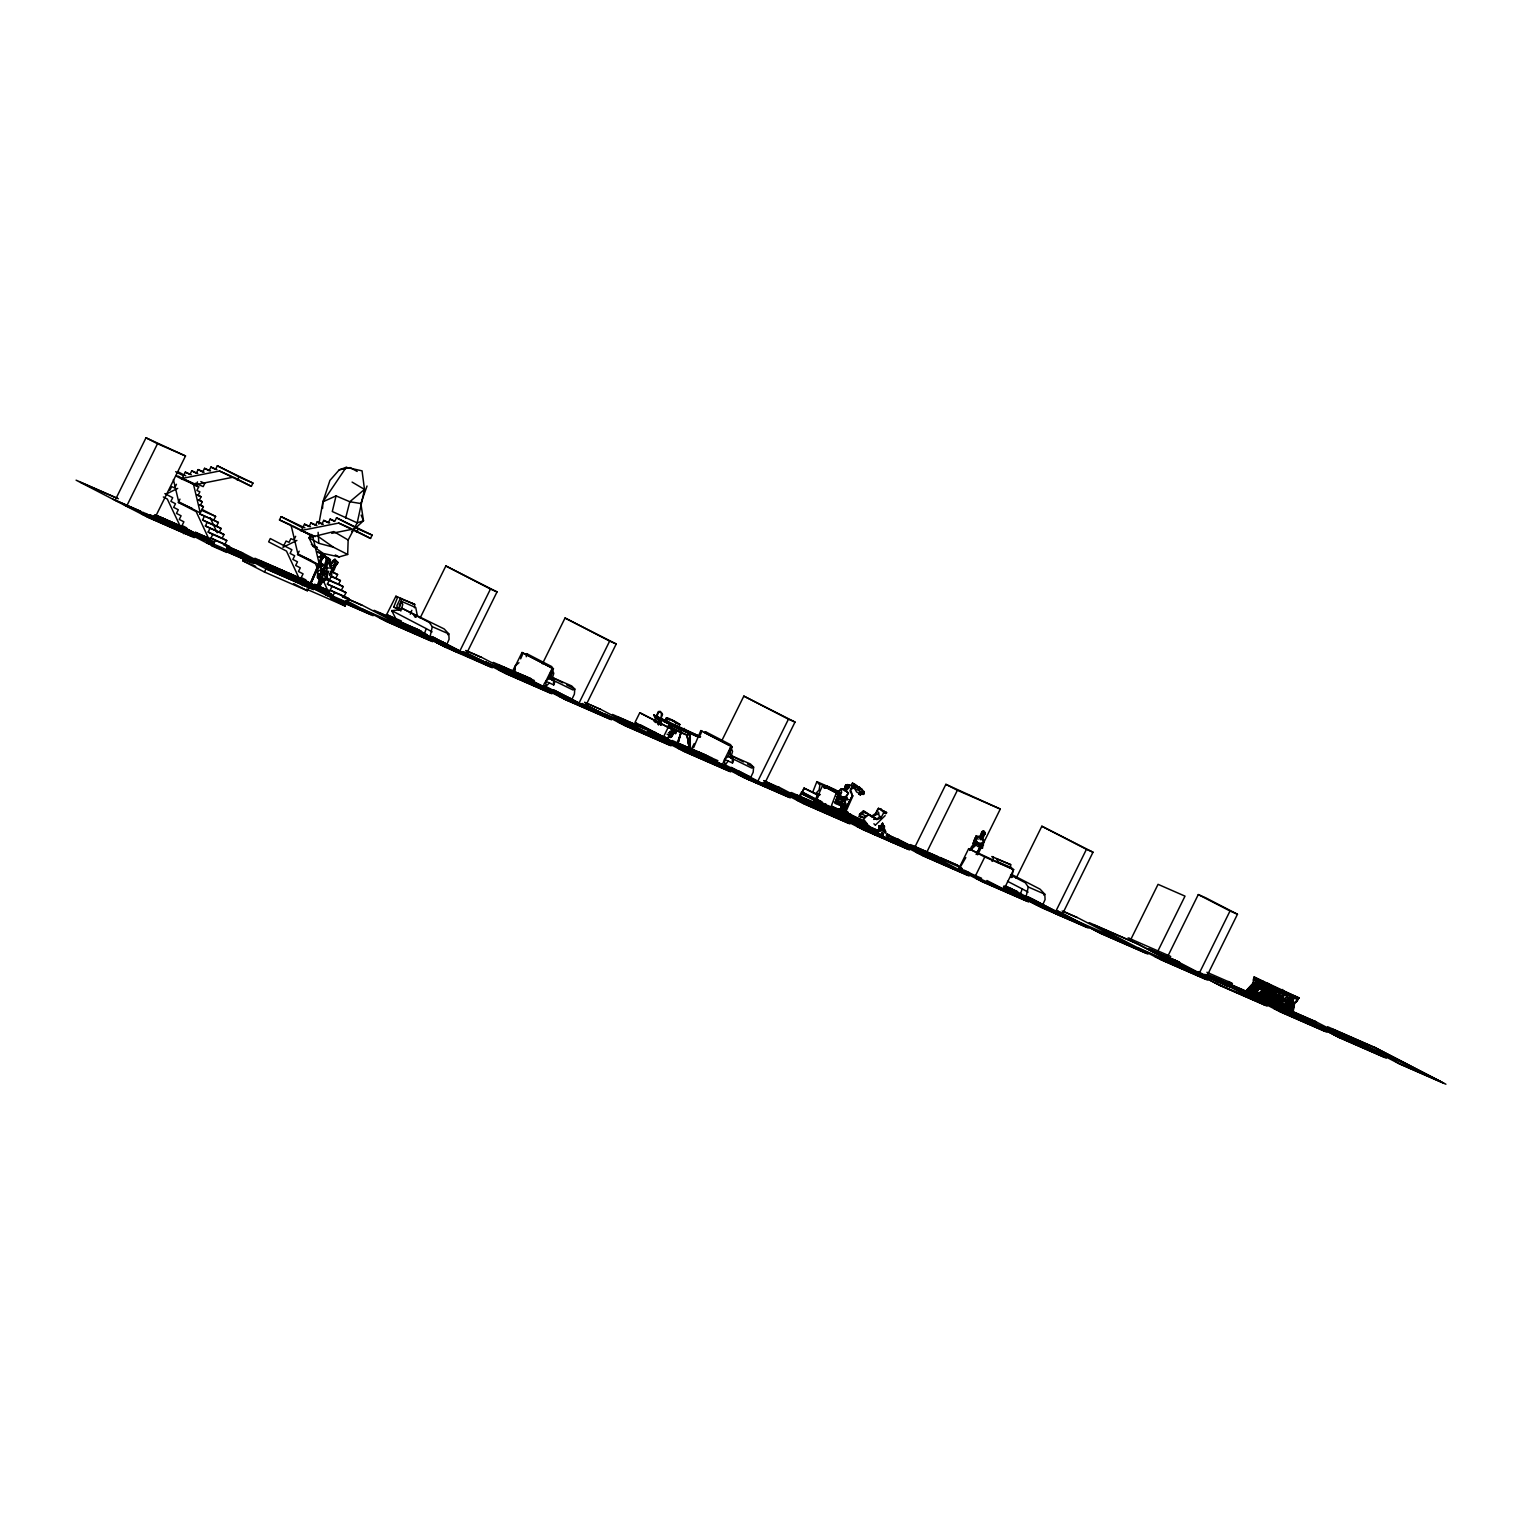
<?xml version="1.0" encoding="UTF-8"?>
<svg xmlns="http://www.w3.org/2000/svg" width="1522" height="1522" viewBox="0 0 1522 1522"><rect width="100%" height="100%" fill="white"/><g stroke="black" fill="none" stroke-linecap="round" stroke-linejoin="round"><path stroke-width="1.5" d="M662.393 737.295L662.374 739.863L662.184 737.219L636.025 723.673L633.704 725.024L635.949 722.855L633.704 725.024M665.723 741.309L665.723 738.76L639.354 725.119L637.357 726.641M665.723 738.76L666.027 741.48L666.427 738.341M661.005 719.811L661.252 723.635L661.271 719.925M876.767 819.54L879.887 816.115L880.781 818.227L876.767 819.54L868.72 814.593L864.724 817.828L860.196 817.333M652.767 734.327C654.479 732.329 652.31 734.879 650.636 733.014M652.995 732.862L651.777 733.756M668.139 741.652L653.318 734.422L653.87 733.3M669.813 724.757L690.265 734.042L690.284 752.115L690.037 733.604L669.813 724.757L667.854 726.85M321.713 566.412L320.552 559.563L325.27 556.063L330.407 559.601L330.369 565.632L329.209 564.681M322.207 582.298C322.987 572.557 311.116 603.34 321.732 580.282M322.055 582.488C324.776 572.5 310.298 603.682 322.398 580.567M847.64 788.301L849.276 787.331L849.124 785.01L847.735 784.572L845.813 785.79L845.186 790.565L849.466 787.255L849.124 785.01L845.699 784.991L845.091 786.265L847.83 788.681L840.829 789.195L841.552 792.201L838.356 795.055L842.199 796.9L845.718 796.596L844.291 799.659L838.261 799.088L841.171 798.86L837.956 797.167M657.656 734.118L662.241 737.599L662.774 736.382M430.003 637.014L432.286 626.703L429.299 622.441L401.903 608.248L399.601 609.903L391.706 610.607L396.253 619.549L424.277 634.141L446.84 644.358L449.085 639.278L448.819 633.913L444.12 628.909L401.903 608.248M865.961 822.964L860.52 825.666L866.532 823.935L868.758 828.063C873.837 821.956 839.744 821.69 867.14 823.573M1012.111 877.414L1012.701 874.998L1040.097 889.19L1044.796 894.194L1045.081 899.559L1042.817 904.639L1025.98 897.295L1028.263 886.984L1025.295 882.722L1010.532 875.074M311.63 534.469L308.909 537.723L313.19 546.341L323.292 553.456L339.121 556.938L347.663 554.446L348.158 540.006L357.194 522.845L364.5 489.418L362.065 470.85L346.217 467.33L339.254 469.822L329.913 480.438L322.911 501.803L318.859 524.12M1283.141 991.202L1292.597 996.092L1292.14 1014.965L1290.846 1014.299L1291.037 1008.82L1277.434 1001.837L1274.922 1006.118L1277.434 1001.837M1291.113 1007.241L1291.417 997.633L1291.113 1007.241L1278.841 1000.886M1254.09 976.991L1270.585 985.533L1269.805 986.389L1254.413 978.437L1254.09 976.991L1299.198 998.013L1297.847 998.641L1259.683 980.967L1244.901 992.896L1258.979 982.299L1291.874 997.5L1291.436 1014.66L1290.142 1013.994L1291.037 1008.82M829.09 789.176L829.148 787.787L825.856 785.618L816.876 781.642L812.615 792.391M838.622 793.343L838.679 791.954L835.388 789.785L826.427 785.809L825.019 788.111M322.322 580.529L322.245 582.241L324.11 579.692L322.36 582.127M839.649 810.998L841.495 810.446L845.566 804.32L845.205 800.344L842.693 800.686L842.351 802.551L843.607 805.176L841.514 812.957L842.979 816.914L839.136 814.974L842.979 816.914L844.501 805.728L842.256 811.15L845.566 804.32L844.291 799.659L845.718 796.596M980.263 847.354L976.439 841.837L976.135 835.978L980.491 836.586L984.049 840.505L982.432 848.306L977.181 846.137L980.739 845.585L976.097 854.508M868.624 828.463L865.999 823.725L856.068 823.022L865.542 824.201L872.981 831.659L873.171 830.689C862.27 819.197 865.561 826.008 872.981 831.659M322.569 508.424L322.911 501.803L346.217 467.33M414.517 607.773L414.707 604.367L395.891 596.243L386.645 614.565L396.253 619.549M997.252 862.27L997.443 858.865L996.339 858.788L1010.684 864.648L1010.513 868.054M1274.732 992.002L1277.015 995.027L1281.524 997.233L1284.321 993.79L1269.348 990.27C1255.06 1017.229 1270.337 999.136 1269.348 990.27L1273.4 991.983L1276.064 996.073L1273.724 1007.317L1276.501 995.749L1273.457 991.222M1283.579 997.899C1288.734 1004.101 1294.784 992.097 1284.929 995.255M1297.448 999.516L1295.964 998.242L1287.84 997.728C1289.572 1001.096 1295.698 1005.833 1297.448 999.516L1295.964 1000.068M347.663 554.446L333.394 547.197L318.821 543.297L318.117 532.32M331.777 576.419L335.791 578.17L337.599 574.517L331.587 571.892L331.758 575.43L329.551 579.749L324.243 575.487L324.224 569.456L327.135 563.406L325.27 556.063M845.566 804.32L843.607 805.176L836.244 799.183L838.584 795.302L838.869 790.869L841.59 789.081L844.539 789.233L847.735 784.572M665.856 718.346L668.71 718.384A107.016 83.558 2.5 0 1 677.975 723.083L679.535 725.271M329.551 579.749L320.286 579.806L322.664 578.341L322.531 570.084L324.7 565.518L323.083 564.396L317.756 568.524L321.77 563.635L317.756 568.524L317.489 577.599L320.838 581.233L323.653 581.67L323.729 580.529L321.161 580.491L318.307 575.05M659.863 723.787L657.999 721.162L656.971 722.094M838.356 796.539L838.869 790.869L836.948 794.199L840.829 789.195L844.539 789.233M1279.831 999.326C1256.582 985.818 1275.208 999.631 1279.926 998.337L1270.451 993.352L1279.926 998.337M1278.803 998.299C1271.06 993.219 1285.862 1004.615 1286.49 1001.21L1283.027 999.155M1292.958 1005.053C1269.69 991.545 1288.316 1005.357 1293.034 1004.063L1283.56 999.079L1293.034 1004.063M324.909 563.673L327.572 557.642L329.437 559.221L330.236 566.241L332.176 568.638L329.494 574.916M545.694 687.621C540.729 686.879 545.922 680.239 549.252 678.374L553.437 668.672L552.296 668.177L545.808 681.304L545.979 687.754M724.605 759.402L732.52 762.998L732.025 755.958L750.422 763.987L753.599 767.164L753.181 772.244L750.784 777.247L722.265 764.919L724.605 759.402L728.049 756.453L732.234 746.75L731.093 746.256L724.605 759.402L724.776 765.832M842.579 804.396L837.157 802.17L837.328 800.534L840.505 801.828M653.794 715.017L669.775 723.292L669.642 724.529L698.655 737.2L700.481 736.705L653.794 715.017L654.536 716.71L670.612 724.757L667.701 726.983L639.792 712.734L635.016 722.398L728.448 770.76L683.264 750.917M879.507 835.312L872.144 832.211L878.594 831.202L882.57 823.174L884.377 827.568L883.217 825.171L878.727 825.951L879.906 829.09L882.418 828.729M662.489 739.92L662.869 736.781L662.165 739.768M665.837 741.385L666.198 738.246M329.494 575.05L337.998 562.493L334.935 559.259L331.644 563.806L327.135 563.406L326.773 576.819L321.009 580.32L319.905 576.21L322.436 573.908L322.531 570.084L320.876 567.268L321.047 572.653L317.489 577.599L317.927 573.109M842.18 810.046L840.62 808.924L841.457 812.368L843.607 805.176L841.457 812.368L838.983 810.693L840.81 808.962L842.351 802.551M1278.899 1009.581C1286.261 970.694 1275.417 1034.979 1280.421 997.975L1278.803 994.361M1285.824 1012.625L1286.965 1000.829L1285.633 1012.53C1287.574 979.559 1292.559 1025.942 1278.556 1008.915M1292.007 1015.307C1299.388 976.42 1288.525 1040.706 1293.529 1003.702L1291.912 1000.087M1279.07 1009.657L1280.421 997.975M1292.178 1015.383L1293.795 1003.816L1292.159 1000.182M526.289 656.724L526.726 653.642L551.934 666.693L550.812 667.549M334.098 565.252L334.935 559.259L330.502 563.578L325.879 562.056M883.217 825.171L880.61 830.156L883.978 829.395L883.578 831.963L885.576 833.2M824.125 787.996L822.546 785.504L816.306 799.583L820.301 801.504M822.546 785.504L838.622 794.142L834.95 803.312L842.275 806.184L840.239 811.264L836.948 809.913M553.437 668.672L522.027 652.5L515.52 665.628L514.474 671.544L515.463 665.456L512.705 670.764L543.43 686.688L571.987 699.15L574.384 694.165L574.802 689.086L571.625 685.908L553.247 677.88L553.723 684.919L545.808 681.304M693.613 747.663L700.824 730.598L701.965 731.093L700.291 734.974M654.974 733.585L655.525 732.405M983.231 834.189L981.766 831.982L983.821 831.145L985.038 833.885L983.231 834.189L980.377 839.687L979.635 837.481L981.766 831.982L983.821 831.145L985.267 832.667L982.698 838.831M669.984 737.371L672.363 734.784L671.468 729.647L674.988 729.78L675.673 733.585L673.561 732.805L672.458 730.218L671.278 731.873L672.534 734.879L671.449 737.105L669.946 737.561L668.672 734.365M1282.704 989.471L1282.456 990.67L1297.847 998.641M1269.348 990.27L1273.705 991.336L1276.787 995.864L1273.914 1007.431L1275.797 995.959L1273.153 991.887L1269.957 991.069L1263.374 1002.009M1281.847 994.475C1298.78 991.222 1287.612 1007.849 1281.258 995.616L1283.331 998.717L1280.478 1010.285L1282.342 998.812L1280.592 996.111M1287.84 998.565L1289.895 1001.59L1287.022 1013.157L1288.906 1001.685L1287.155 998.965M863.602 794.389L864.154 791.706L858.693 794.008L863.602 794.389L864.154 791.706L858.96 786.646L850.513 789.176L852.51 795.797L844.767 810.712L852.396 795.664L849.923 790.698M971.264 849.98L976.135 835.978L973.186 843.435L975.088 845.281L977.352 843.854L982.432 848.306M1280.097 1010.113L1282.608 998.927L1280.839 996.206M1287.403 999.079L1289.172 1001.799L1286.832 1013.043L1289.629 1001.476L1287.593 998.47M884.682 830.289L882.988 830.042L884.073 829.281L884.453 831.316L883.217 831.24M660.986 718.232L661.575 713L658.303 711.573L654.041 721.314L658.645 723.311L660.548 720.191M836.415 792.62L830.898 807.136L835.293 809.247M976.782 853.557L980.739 845.585M840.81 808.962L841.723 810.769L840.296 810.826L842.693 800.686L839.84 799.583L842.199 796.9L845.68 798.232L848.458 792.962L845.186 790.565L847.83 788.681M325.955 564.472L327.572 557.642L328.505 560.8L330.407 559.601M1280.287 1010.208L1283.065 998.603L1281.029 995.597M416.134 617.133L416.705 614.717M971.34 849.314L977.352 843.854L975.412 841.837L976.572 838.47L978.266 839.098M1266.38 989.034C1279.108 988.292 1249.676 986.808 1262.841 985.286C1250.837 991.241 1250.589 969.419 1259.455 981.785M1260.235 985.514L1254.033 997.176L1260.235 985.514L1257.172 982.793L1253.291 982.889L1254.851 978.018L1266.78 988.368L1261.053 1000.258L1260.102 999.821L1263.089 990.575L1266.304 988.159L1260.882 1000.182M360.866 503.554L349.813 501.746L336.058 495.887L332.291 511.525L357.194 522.845L363.492 520.752L360.866 503.554L367.03 486.013M1276.711 993.999L1270.413 1005.11C1268.492 1003.398 1273.8 993.428 1276.368 993.333M658.246 724.605L659.235 720.553L655.963 717.87L657.124 718.118M973.852 842.788L974.936 838.413L980.491 836.586L982.47 831.126M345.646 518.051L349.813 501.746L364.5 489.418L352.096 482.094M825.209 788.149L825.856 785.618M834.741 792.315L835.388 789.785M858.808 816.515L862.955 811.036L872.144 816.762L875.873 814.822L878.422 808.296L886.641 812.729L883.559 813.033L880.781 818.227M551.078 671.373L548.262 678.508M729.038 752.686L730.294 747.854M1256.601 982.946L1257.553 979.521M1262.689 987.512L1263.641 984.106M1263.526 1000.563L1270.794 991.925L1275.855 991.735L1271.06 992.059L1263.146 1000.373L1270.528 991.222L1276.197 991.107L1269.576 990.004L1270.661 985.248L1267.636 983.231L1267.617 985.362M1276.52 993.923L1270.223 1005.034L1275.379 996.796M676.51 745.019L681.152 731.892L677.347 745.419L681.152 731.892L670.365 727.155M662.907 739.216C657.257 736.819 657.865 734.726 660.187 737.79C667.587 741.537 647.82 731.93 656.667 736.039M660.377 737.162L661.366 738.303A36.68 1.084 26.3 0 1 663.021 739.235L661.956 738.589M660.776 736.61L659.387 736.667L669.794 742.679L661.404 738.512M674.569 731.378C679.212 729.742 670.498 732.215 672.153 735.792M1269.824 990.48L1263.545 1002.085M677.347 745.419L681.38 731.435M672.876 732.253L672.382 735.354L670.118 737.048M671.278 731.873L670.745 736.838M660.757 724.757L659.349 723.197L662.546 714.351L660.396 711.402L659.007 711.478L654.745 721.181L655.792 722.589M840.715 812.881L842.96 805.328M658.722 724.586L659.92 720.61L656.382 718.099M865.067 824.753L865.695 823.535L865.39 824.943L860.919 825.247L865.961 824.505L868.263 828.9M668.767 722.265L669.433 722.608M674.703 725.29L675.388 725.613M662.622 736.439L662.26 737.542M855.745 817.98L846.213 813.813L845.68 814.917L801.504 792.011L799.335 796.425L801.542 793.704L814.384 800.42L813.319 803.673L814.746 804.415L816.686 801.599L853.709 820.054L852.929 823.402L855.745 817.98L838.451 808.81M836.358 796.329L845.205 800.344L842.218 809.571L840.62 808.924M843.835 815.659L842.788 818.912L843.854 819.445L845.661 816.534M847.24 816.173L853.462 819.388L852.415 822.66L853.5 823.174L855.288 820.282L863.355 823.802L862.574 827.15L865.314 821.69L841.076 809.913L840.486 811.454L830.955 807.307L831.488 806.203L844.729 812.063M1266.665 1002.694C1270.261 985.609 1277.757 988.634 1267.617 1003.131C1265.809 1002.998 1272.734 994.817 1272.868 991.031L1270.28 988.52L1273.343 991.241M1277.091 996.739L1273.705 1005.795L1275.607 998.166M852.491 823.212L853.709 820.054M862.118 826.96L862.955 823.535L854.66 819.255M675.673 733.585L674.988 729.78M1265.296 988.159L1262.746 986.009L1257.952 986.332C1242.39 1008.021 1253.424 981.443 1263.089 985.381L1265.296 988.159L1260.292 999.916L1265.828 987.949M1266.837 1002.77L1271.859 991.031L1269.633 988.254C1259.969 984.315 1248.953 1010.893 1264.516 989.186L1269.291 988.881L1271.859 991.031M1275.874 998.261L1273.4 1005.642L1276.768 996.606M319.734 580.833L321.599 576.914L316.671 588.177L320.343 576.096M671.925 733.775L673.77 731.283L676.015 732.215M975.298 844.444L973.186 843.435L974.936 838.413M326.773 576.819L328.752 571.207L324.243 575.487L321.047 572.653L320.59 568.182L323.083 564.396L321.18 564.738L320.552 559.563L324.795 556.614L328.505 560.8M553.723 684.919L554.731 682.046L553.247 677.88M732.52 762.998L733.528 760.125L732.025 755.958M1266.97 1002.846C1273.8 986.332 1276.178 982.432 1267.141 1002.922L1272.868 991.031L1269.633 988.254L1266.894 988.729M424.277 634.141L426.255 628.624L391.706 610.607M1025.98 897.295L1020.254 894.441L1022.232 888.905L1007.564 881.314M1253.976 977.961L1259.759 985.305L1254.318 997.329M842.199 796.9L840.22 795.835L841.552 792.201L838.584 795.302L840.867 798.27L842.884 798.232L838.546 796.957M882.893 826.522L882.57 823.174L877.262 832.306L879.507 835.045L879.944 833.809L872.144 832.211L879.735 834.113M1282.78 1000.62L1277.015 996.225L1279.736 997.671M679.839 724.358L675.502 722.988M1261.053 1000.258L1263.983 991.012L1266.304 988.159L1263.736 985.666L1259.36 986.332L1263.964 985.761L1266.78 988.368M845.813 785.79L845.11 788.206L845.091 786.265L846.917 785.371L846.974 787.235L845.699 786.912M826.18 805.747L824.22 808.543L823.155 808.03L824.353 804.872L878.308 832.743M827.473 808.715L828.539 809.247L827.473 808.715L828.672 805.557M847.488 819.369L848.705 816.211L850.513 817.105L848.572 819.901L847.488 819.369L850.608 814.08M841.514 812.957L840.41 815.83L842.941 815.906M324.509 554.179L310.069 585.209L323.958 553.913M1269.177 987.569L1263.355 1002.389L1261.377 1001.419L1263.983 997.005L1261.377 1001.419M323.615 553.799L309.67 584.943L310.811 585.532M399.601 609.903L393.741 607.031L397.661 597.157L395.891 596.243M410.274 614.26L411.834 610.303M992.078 861.395L993.657 857.457L991.868 856.525L1010.684 864.648M1262.67 1002.104L1269.139 985.856M323.045 553.532L309.67 584.943M659.958 736.287L660.282 737.314L661.043 735.678L730.712 771.863L684.234 751.564L612.491 714.427L659.464 735.05M333.128 568.924L333.813 567.249M839.022 809.533L844.729 812.006L846.765 806.964L835.521 801.276L836.51 801.029M1264.554 995.654L1267.921 987.359L1259.189 982.87L1251.617 989.015L1264.554 995.654L1267.921 987.359M879.507 835.045L881.067 835.045L881.999 832.762C880.363 836.929 887.307 841.095 889.628 838.622M672.629 733.452L672.21 734.422L673.561 732.805M1274.485 996.453L1275.893 993.124L1269.462 1004.672M672.382 734.517L673.238 732.025L674.17 733.166M1252.72 983.174L1257.039 982.793L1252.796 983.478L1244.692 992.306L1253.063 984.182L1257.096 983.554L1259.512 985.628L1254.204 997.252M1263.66 986.408C1254.946 988.862 1264.63 983.935 1266.057 988.501L1260.102 999.821M520.657 658.817L523.168 653.014M846.023 811.359L852.929 795.854M660.662 735.221L659.901 736.857L659.787 735.526M1260.577 1000.03L1266.323 988.159L1263.089 985.381C1254.528 986.808 1271.821 986.713 1272.392 990.822M837.195 794.503L838.869 790.869M660.833 735.583L659.711 737.029M1267.312 1002.979L1272.62 991.355L1269.976 989.167L1266.171 989.909L1257.8 998.032L1264.554 990.67M617.038 716.634L659.939 735.373L659.787 736.648L660.415 735.088M667.53 739.958L668.139 738.779L667.093 739.749M668.234 738.531C666.389 740.206 670.498 738.893 664.581 737.048M551.953 679.782L553.78 673.276L552.657 670.764L550.831 678.051L551.953 679.782L547.806 677.632M847.469 786.57L848.192 785.105L852.453 785.809M1280.192 998.889L1276.482 1007.754L1282.513 999.954M1287.593 1002.18L1282.57 1010.399L1288.525 998.641M814.746 804.415L816.249 799.64L821.956 802.132M838.413 815.412C847.335 805.614 833.371 823.973 840.601 810.979M142.668 512.134L154.654 518.412L185.513 455.972L145.998 437.784L115.139 500.224L140.994 511.525M126.63 506.179L157.508 443.739L185.513 455.972M169.855 490.274L171.663 486.621L174.649 487.915L176.457 484.262M176 476.005L181.898 479.069L185.323 472.124L191.334 474.75M197.727 473.475L191.734 470.85L189.927 474.503L185.323 472.124M212.129 546.018L226.683 552.429L229.575 546.588L215.572 540.462L212.129 546.018L196.186 511.639L178.359 502.412L179.976 499.121M204.138 472.2L198.126 469.594L196.319 473.228L191.734 470.85M191.791 483.52L195.71 485.556L197.518 481.903M210.531 470.945L204.538 468.319L202.73 471.972L198.126 469.594M194.778 484.814L198.697 486.85L196.89 490.503L199.877 491.796L198.069 495.449L201.056 496.762L199.249 500.415L202.217 501.708L200.428 505.361L203.396 506.655L199.782 513.96L218.388 522.465L216.6 526.117L202.578 519.991L204.386 516.338M216.942 469.67L210.93 467.045L209.142 470.698L204.538 468.319M251.339 486.355L233.494 477.128L196.224 484.529L182.221 478.403L219.491 471.021L251.339 486.355L252.956 483.083L217.342 465.77L215.534 469.423L210.93 467.045M205.375 526.022L207.182 522.369L221.185 528.495L219.377 532.148L205.375 526.022L223.981 534.526L222.174 538.179L208.172 532.053L209.979 528.4M199.782 513.96L213.803 520.086L215.61 516.434L201.836 509.299M237.337 480.248L238.954 476.957L252.956 483.083M210.968 538.084L212.776 534.431L226.778 540.557L224.971 544.21L210.968 538.084L215.572 540.462M308.985 587.454L307.368 590.745L264.447 572.006L242.835 560.819L244.452 557.528M257.599 564.186L259.12 561.123L302.022 579.863L330.426 594.55M279.477 519.934L291.025 524.976L297.874 553.818L319.487 565.004L312.657 536.163L279.477 519.934L281.094 516.643L304.933 527.849M264.447 572.006L266.065 568.714L311.249 588.557M295.649 536.315L293.841 539.968L290.873 538.674L289.066 542.327L286.079 541.014L282.978 547.311L296.904 540.462M301.09 531.121L304.514 524.177L310.526 526.802M316.918 525.528L310.926 522.921L309.118 526.574L304.514 524.177M317.375 567.991L315.396 563.692L297.551 554.465L299.168 551.173M323.33 524.272L317.318 521.646L315.53 525.299L310.926 522.921M329.741 522.997L323.729 520.372L321.922 524.025L317.318 521.646M334.136 520.847L330.141 519.097L328.333 522.75L323.729 520.372M300.519 582.926L302.022 579.863M302.973 585.742L305.865 579.901L301.261 577.523L303.068 573.87L298.464 571.492L300.272 567.839L295.668 565.461L297.475 561.808L292.871 559.43L294.678 555.777L290.074 553.399L291.882 549.746L270.269 538.56L268.652 541.851L286.478 551.078L302.421 585.456M315.415 536.581L301.413 530.474L338.683 523.073L370.531 538.427L372.167 535.135L336.533 517.822L334.726 521.475L330.141 519.097M317.489 551.725L321.427 553.761L319.62 557.413L322.588 558.726L318.669 556.691M318.992 566.013L320.8 562.36M334.802 568.486L332.995 572.139L337.599 574.517M327.363 584.125L329.171 580.472L343.173 586.579L341.385 590.232L327.363 584.125L345.97 592.61L344.162 596.263L330.16 590.155L331.967 586.503M356.529 532.3L358.165 529.009L372.167 535.135M328.581 579.825L338.588 584.201L340.395 580.548L335.791 578.17M306.512 589.147L345.133 606.022L348.766 598.641L334.764 592.534L331.32 598.089L323.349 580.89M420.129 617.989L445.851 565.956L497.028 591.906L466.17 654.346M497.028 591.906L490.465 589.052L459.606 651.492L431.221 636.805M542.422 663.801L565.043 618.008L616.22 643.977L585.361 706.417M616.22 643.977L609.656 641.104L578.798 703.545L544.324 685.699M654.612 733.68L655.145 732.653L654.936 733.889M660.263 735.564L659.768 736.648M672.153 729.171L668.158 727.421L663.383 737.086L667.378 738.817L672.153 729.171L668.101 727.059M722.246 739.806L743.839 696.106L795.017 722.056L764.158 784.496M795.017 722.056L788.453 719.183L757.595 781.642L725.157 764.843M804.016 788.111L802.113 791.935L816.762 799.526L818.665 795.702L804.016 788.111L819.426 795.359M802.36 792.106L804.263 788.282M815.583 798.955L817.485 795.131M816.686 801.599L814.08 804.054L816.173 799.602M823.155 808.03L825.761 803.787M843.911 810.218L847.906 812.291L846.289 811.987M865.314 821.69L855.783 817.523L853.5 823.174M915.026 846.784L945.885 784.344L1000.296 809.038L977.657 854.812M926.518 852.739L957.376 790.298L1000.296 809.038M1013.671 869.614L984.772 856.981L975.031 876.691L958.917 868.377L968.677 848.648L1013.671 869.614L1003.93 889.324L958.746 869.481M1016.125 878.27L1041.847 826.237L1093.005 852.206L1062.147 914.646M1093.005 852.206L1086.442 849.333L1055.583 911.773L1013.005 889.742M1130.979 939.112L1158.052 884.339L1185.01 896.135L1157.957 950.908M1167.431 957.015L1198.29 894.575L1205.728 897.828L1237.462 914.246L1206.604 976.686M1199.165 973.433L1230.023 910.993L1237.462 914.246M845.623 814.841L843.854 819.445M864.173 811.15L871.687 816.134L875.607 813.452L877.566 809.495L881.048 808.658M667.017 739.692L668.006 738.722L667.416 739.616M653.147 733.87L653.832 732.215L653.528 734.061M1280.497 999.041L1276.958 1007.964M1287.06 1001.895L1282.742 1010.475L1287.327 1002.066M652.538 733.166C653.242 731.721 653.509 732.957 652.519 732.196L651.797 733.471L652.957 733.109M969.628 850.379L971.569 846.613M864.724 817.828L863.735 819.73L866.551 822.983M965.804 857.59L959.811 867.978L961.885 868.815L959.811 867.978M852.51 795.797L844.31 810.503M335.144 561.333L335.373 564.852L330.236 566.241L333.28 560.343L337.998 562.493L332.291 570.712L330.826 567.972L327.287 568.029M1276.311 1007.678L1280.763 999.193M667.226 739.787L667.892 738.855L664.486 737.067M841.666 811.093L844.501 805.728M648.524 731.397L649.342 729.78M864.154 791.706L863.24 792.867L852.891 787.502L852.643 786.551L857.305 785.866L854.127 783.811L850.513 789.176M1280.896 1001.305L1276.673 1007.811L1281.048 999.326M667.854 738.551L667.739 739.768M659.464 736.039L659.996 735.069L655.659 733.223M1011.217 877.566L1013.176 871.098L1011.769 867.863L997.329 861.547L997.994 862.593M649.494 730.598L648.505 731.378M843.778 804.662L845.262 802.037L844.501 799.735L847.316 797.851L844.291 799.659L848.287 799.488L844.291 799.659M985.267 832.667L982.527 837.423L981.043 837.195M860.634 825.742L860.919 825.247M1279.393 995.997L1273.667 1005.452L1278.765 998.489M828.71 806.755L816.192 801.295L813.985 804.016M401.351 601.266L399.43 604.367L399.183 608.439L400.8 610.988L402.778 604.5L401.351 601.266L415.772 607.563L417.009 614.051L415.24 617.285L413.623 614.736M1276.482 1007.735L1280.592 1001.172M1256.24 987.112L1258.58 987.169M1265.143 990.023L1259.189 988.406L1269.69 992.078L1267.883 991.336M1274.447 994.189L1265.904 991.545M318.022 588.824L324.034 579.654M1276.787 1007.887L1281.143 1001.438M799.335 796.425L801.923 793.97M670.574 734.688L673.219 733.052M664.486 721.143L666.902 717.794M665.361 722.132L668.006 718.536L668.995 719.05A118.469 23.401 30.7 0 0 678.412 723.825L679.915 724.586M671.963 734.822L675.825 730.883L672.324 735.354L670.898 735.335M1278.347 995.845L1281.01 992.344M1278.233 996.377L1281.429 992.173C1292.654 994.779 1273.705 1002.218 1273.686 991.412L1281.429 992.173M1284.891 998.717L1287.574 995.198M1284.777 999.231L1287.973 995.027M1291.455 1001.571L1294.119 998.071M1291.341 1002.085L1294.537 997.899C1302.718 997.538 1293.224 1007.412 1289.819 1001.172M674.018 733.071L675.825 730.883M851.045 785.01L852.472 783.164L854.127 783.811M400.362 598.507L396.766 605.927L398.821 610.113L401.275 601.989L401.447 598.584L400.362 598.507L414.707 604.367M978.779 843.549L983.478 845.033L978.779 843.549L983.079 842.693L980.606 844.767L976.439 841.837L973.186 843.435M980.72 846.651L981.956 845.129L976.439 841.837M1257.686 985.609L1250.228 994.722L1257.686 986.199L1262.746 986.009M1264.249 988.463L1256.772 997.595L1264.23 989.072L1269.291 988.881M1263.336 1000.449L1270.813 991.336M846.917 786.627L848.192 785.105M846.156 788.491L849.295 786.151M332.176 568.638L335.373 564.852M881.067 835.045L875.302 833.599L882.36 837.195L883.35 833.695L883.007 837.309M877.471 833.752L881.999 836.035L878.042 834.132M668.481 732.71L673.105 731.949M318.383 577.257L317.87 576.134L321.047 572.653M669.547 732.71L672.115 732.006M1258.237 988.805L1251.255 995.179L1258.009 987.797M1244.692 992.306L1253.063 983.593L1257.419 982.908M1258.256 987.911L1251.255 995.179M1264.82 990.784L1257.8 998.032M549.385 683.017L544.857 687.221M728.182 761.114L724.491 765.699M979.635 837.481L980.491 836.586L983.041 841.495L984.049 840.505M654.536 716.71L683.549 729.38L684.481 728.429M1257.971 988.691L1251.617 995.35M885.157 815.602L875.378 825.171M1245.072 992.496L1253.329 984.296L1257.096 983.554M1258.485 998.965L1252.948 996.092L1258.313 998.451L1264.782 991.659M639.354 725.119L637.242 726.584M872.144 816.762L863.64 811.397L859.302 814.593M1253.652 986.256L1253.348 984.867L1263.146 989.224L1261.338 988.463M351.715 531.578L363.492 520.752L361.152 515.102M323.653 581.67L325.955 579.578M1263.374 990.708L1266.304 988.159L1263.412 986.313L1266.057 988.501M1269.938 993.562L1272.849 991.012L1269.976 989.167L1266.437 990.023M515.52 665.628L518.983 662.698M1260.52 980.815L1262.67 981.062L1266.019 984.658M980.606 844.767L983.079 842.693M1246.841 993.847C1255.992 984.182 1246.784 996.434 1244.901 992.896M1286.49 1001.21L1283.122 999.726M843.169 799.583L841.647 800.781L844.786 799.773L843.169 799.583L845.205 800.344M525.604 654.517L526.726 653.642M882.113 830.841L883.978 829.395M670.346 724.643L667.435 726.85L687.278 735.373L690.265 734.042M634.217 725.271L636.025 723.673M844.501 799.735L842.237 801.409L848.458 792.962L845.186 790.565M880.344 827.093L882.132 825.78M858.693 794.008L860.311 794.941L863.24 792.867L859.74 793.647L856.525 791.897L855.003 789.043M443.149 645.785L446.536 647.021L429.87 638.593M326.45 578.075L321.009 580.32M982.204 835.73L985.038 833.885L981.766 831.982M447.639 634.674L448.819 633.913L432.286 626.703M1043.616 894.955L1044.796 894.194L1028.263 886.984M663.04 739.73L658.379 737.086L660.072 737.77L658.665 736.001L659.92 735.811M658.741 736.781L660.11 735.982L659.768 737.504M647.782 730.769L649.304 731.53M647.877 731.568L649.209 730.75M318.06 571.264L319.981 570.198M324.034 572.348L322.36 573.185L324.243 575.487M165.765 494.27L177.713 488.41M884.073 829.281L884.529 826.237L878.727 825.951L879.545 828.177M322.911 501.803L336.058 495.887M669.604 732.881L671.544 732.634M687.05 734.936L689.885 751.944L687.05 734.936L690.037 733.604L689.866 751.906L687.05 734.936L667.625 726.432M881.029 831.031L878.594 831.202M873.685 819.426L876.767 818.76L869.69 814.898M864.934 812.387L861.395 813.737L866.513 816.42M1282.856 994.342L1284.321 993.79M1289.4 997.214L1290.884 996.663M1263.374 990.289L1252.625 985.533M836.244 799.183L838.964 798.175M318.821 543.297L308.909 537.723L333.813 531.578L348.158 540.006M1283.407 994.189L1285.006 993.733M1289.971 997.043L1291.569 996.606M1296.535 999.916L1298.114 999.459M881.428 810.56L886.641 812.729L878.422 808.296M323.729 580.529L320.838 581.233L320.286 579.806M339.254 469.822L350.155 467.577L357.175 471.459M331.72 533.347L352.704 529.18L370.531 538.427M868.72 814.593L875.702 818.551M1266.171 989.319L1270.528 988.634M972.139 845.756L974.308 845.452L973.547 843.797M844.196 803.901L845.661 803.711M661.271 720.648L661.252 723.426M878.536 833.828L876.957 833.276L881.904 835.92M1257.419 985.495L1262.841 985.286L1260.577 982.965M1263.983 988.349L1269.405 988.139L1267.122 985.818M1270.528 991.222L1275.95 991.012L1278.937 993.676M1261.7 984.829L1253.291 982.889M317.87 576.134L319.905 576.21M864.667 816.173L866.189 816.211M1291.569 997.747L1294.537 997.899M434.417 640.781L432.096 639.754L445.661 647.059M653.889 734.822C647.972 731.797 662.584 737.961 657.39 736.591M1263.279 989.186L1259.912 987.721M1269.843 992.059L1267.407 991.526M671.107 735.716L671.297 732.405M322.131 565.252L324.7 565.518M1035.055 903.307L1026.646 899.369L1039.811 905.818A48.228 1.427 26.3 0 0 1040.839 906.313L1043.008 907.397M432.115 639.735L437.423 642.17M671.221 736.115L667.093 734.213M882.684 835.007L880.705 834.722L882.437 835.73M438.393 643.406L434.55 640.933L442.331 644.928L433.085 640.172L440.41 643.92M657.523 736.382L659.483 737.58L650.902 733.376L658.703 737.067M760.715 784.02L753.067 780.348L766.099 786.969L749.338 779.587L751.183 780.425M837.157 802.17L842.332 804.32M653.927 734.726L656.876 735.925L654.65 734.879M1032.43 902.66L1031.155 901.519L1043.616 907.55M1270.147 991.145L1273.4 991.983M674.874 730.807L675.806 731.055L674.455 730.541M575.126 703.088C561.999 697.342 587.892 709.157 575.088 703.392M758.184 783.469L748.881 779.359L749.927 779.968M313.19 546.341L317.394 547.578M1056.877 913.542L1053.738 912.058L1062.565 916.625M724.757 766.327L719.963 763.644M881.086 835.863L884.396 836.891L882.893 836.263M570.731 701.68L572.881 702.555L571.454 701.832M751.126 780.425L750.384 780.177M650.94 733.071L649.742 732.482M724.358 766.194L722.703 765.547M838.584 795.302L840.22 795.835M541.128 685.547L542.193 685.908M545.085 688.001L545.96 688.077M720.21 763.759L721.999 764.653L720.115 763.721M746.008 778.123L750.403 780.025L746.484 778.332M541.585 685.661L543.735 686.726M557.661 694.793L571.302 701.775L566.507 699.682M571.245 701.737L563.368 697.932L568.924 700.843M743.402 776.277L741.994 775.155L747.359 777.97M1049.248 909.68L1051.664 910.879M565.195 698.484L559.849 695.858L565.67 698.845L564.415 698.103C558.098 696.486 570.503 700.443 565.271 699.093M717.376 762.237C714.617 760.867 722.246 765.319 718.574 763.264M744.353 776.886L741.785 775.706L746.56 778.084M672.458 730.218L674.569 730.998M558.498 694.983L566.146 699.283M744.068 776.753L740.111 775.04L742.489 776.391M1061.291 915.825L1056.135 913.619L1062.09 916.263M432.419 639.83L433.846 640.686M537.723 683.816L541.052 685.87M731.302 769.333L728.372 767.906L730.237 768.705M1034.922 903.954L1028.187 900.016L1037.452 904.582A36.68 1.084 26.3 0 1 1038.974 905.514L1046.698 908.539L1042.094 906.066L1043.75 907.626M436.224 642.075L434.36 640.857L459.796 653.395M551.82 690.912L549.518 689.789L552.505 691.235M750.137 779.892L746.294 777.837M1029.157 900.453L1034.789 903.897M820.339 794.579L816.249 793L819.083 790.013L819.901 785.162L816.876 781.642M1048.544 910.061L1046.451 908.596M564.091 698.408L564.472 698.693M529.104 680.657L533.861 682.503M714.56 761.304L707.901 758.317L712.753 760.886M1048.22 909.547L1047.098 908.976L1051.017 910.86M1052.14 911.355L1053.585 911.982L1050.199 910.27M440.6 644.129L436.529 642.303L442.198 645.309M562.74 697.171L561.218 696.753L565.461 698.75M549.252 678.374L572.919 689.961L574.802 689.086L566.717 684.9M728.049 756.453L751.716 768.058L753.599 767.164L747.53 764.044M550.793 690.341L549.48 689.656M1048.258 909.985L1045.823 908.71L1050.503 910.27M432.609 639.982L430.859 639.354M1053.814 912.154L1059.027 914.836M523.987 677.899L526.155 679.135L515.045 673.39M571.035 701.794L562.322 696.619M652.177 733.794L654.365 735.145M717.338 762.731C720.115 763.816 713.38 761.057 716.596 762.142M741.195 775.193L739.235 774.317L742.432 776.182M541.984 686.574L547.768 688.895M721.162 764.501L724.586 766.099M1038.841 905.495L1036.216 904.239M1047.022 908.938L1044.644 908.139L1047.478 909.49M537.19 683.911L534.755 682.902L538.712 685.09M549.119 689.504L548.586 689.39M704.382 756.7L704.895 756.834M1259.512 985.628L1256.849 983.44L1259.759 985.305M716.786 762.484L713.323 761.171M694.26 743.535L691.502 748.862L723.749 765.319L722.341 764.653M563.045 696.981L566.146 698.845M714.275 761.438L710.565 759.307M743.269 776.791L748.329 778.845L735.849 772.567M1025.695 898.76L1026.893 899.35L1025.847 898.874M1057.238 913.809L1055.241 913.067L1059.16 914.741M1266.761 988.691L1269.576 990.004M561.846 697.228L560.077 695.973M1045.861 908.082L1046.28 908.292M703.297 756.073L702.213 755.426M708.015 757.937L708.662 758.241M711.25 759.763L708.814 758.888M863.088 816.953L859.702 815.507L859.93 813.851L863.64 811.397M518.812 673.428L531.349 678.812M697.59 751.526L705.961 755.102M546.303 688.363L547.996 689.124M707.178 757.518L703.583 756.206M725.1 766.441L726.888 767.259L725.442 766.593M1029.557 900.682L1033.077 902.375M447.183 647.554L449.751 648.657L441.418 644.377A36.68 1.084 26.3 0 1 442.997 645.214L443.13 645.309M1043.16 907.835L1045.747 908.957L1036.805 904.563L1038.993 906.009M1271.897 999.288L1268.929 998.166L1277.396 1002.96M528.153 679.383L527.563 679.173M730.998 769.181L730.16 768.667M1209.305 976.591L1206.318 975.469L1214.803 980.263M819.882 783.754L829.148 787.787M826.427 785.809L838.679 791.954M671.563 743.307L670.555 742.679M1046.185 908.406L1047.288 908.786M1047.136 908.71L1047.307 908.957M219.491 471.021L231.496 476.253M338.683 523.073L350.688 528.305M200.809 481.58L204.804 483.33L203.187 486.621L195.482 483.254M181.898 479.069L193.446 484.11L200.295 512.952L178.683 501.765L173.413 479.582M195.71 485.556L198.697 486.85M318.44 552.467L321.427 553.761M201.589 510.308L215.61 516.434M178.359 502.412L192.362 508.519M297.551 554.465L311.553 560.591M669.775 723.292L700.481 736.705M1254.413 978.437L1299.198 998.013M663.763 721.466L679.934 728.543M330.388 576.172L340.395 580.548M1258.979 982.299L1279.622 991.317M1259.189 982.87L1251.617 989.015M393.741 607.031L397.87 608.838M654.745 721.181L659.349 723.197M837.69 803.007L846.765 806.964M1267.921 992.268L1269.919 993.162L1258.827 988.254M843.797 810.769L842.465 810.18L843.588 810.807M801.542 793.704L814.061 799.183M840.525 810.998L864.781 822.793L831.488 806.203M1128.144 937.875L1170.722 956.482M1206.908 972.273L1232.439 983.44M1292.045 1009.467L1248.801 990.461L1251.56 991.887M386.645 614.565L401.389 620.995M842.655 813.566L855.212 819.083L838.337 810.294M118.374 498.74L76.1 480.172L147.843 517.309L194.34 537.608L150.012 514.664M154.997 514.74L182.678 526.821L210.055 541.071M210.093 538.693L195.292 532.224L213.594 541.566M224.876 545.142L242.264 552.847M329.532 590.974L314.502 584.277L329.38 591.849M342.317 596.548L361.475 604.919M418.93 630.013L374.089 610.303L445.832 647.44L492.329 667.758L441.684 641.542M465.77 650.465L480.667 656.971M531.33 678.983L493.28 662.374L565.043 699.511L611.521 719.811L554.541 690.322M584.581 702.232L599.858 709.024M712.239 757.994L672.077 740.453L743.839 777.59L790.318 797.889L731.226 767.316M763.759 780.596L847.64 822.812L802.455 802.969M838.261 813.129L791.288 792.505L863.031 829.642L909.509 849.942L840.81 814.536M850.874 818.532L878.689 830.803M886.793 834.227L966.831 874.884L921.647 855.022M938.294 856.829L910.479 844.577L982.223 881.714L1028.72 902.013L986.903 880.515M940.063 857.495L957.452 865.2M1006.004 886.28L1012.339 889.057M1063.478 911.393L1076.644 917.252M1179.588 962.208L1148.863 948.682L1220.625 985.818L1267.103 1006.118L1205.9 974.441M1315.046 1021.357L1268.073 1000.734L1339.817 1037.871L1386.295 1058.171L1314.551 1021.034M80.647 482.379L117.118 498.303M155.263 514.969L183.154 527.145M199.839 534.431L209.846 538.807M223.449 544.743L242.759 553.171M259.444 560.457L302.345 579.197M319.049 586.503L329.76 591.183M342.64 596.795L361.951 605.242M378.636 612.529L421.556 631.269M466.132 650.731L481.142 657.295M497.827 664.581L534.317 680.505M585.323 702.784L600.353 709.347M676.624 742.66L708.814 756.719M712.981 758.546L717.908 760.696M764.12 780.881L779.131 787.426M795.835 794.712L838.736 813.452M854.527 820.358L879.031 831.05M886.451 834.303L899.236 839.878M914.132 846.384L958.822 865.904M1006.803 886.869L1017.533 891.55M1062.109 911.012L1077.138 917.576M1093.823 924.862L1136.725 943.602M1153.41 950.889L1179.169 962.132M1213.015 976.915L1255.935 995.654M397.109 621.49L413.813 628.776M843.854 816.496L845.205 817.086L844.082 816.458M866.037 826.313L878.803 831.887M887.307 835.597L910.727 845.832M925.623 852.339L961.809 868.149M1003.531 886.318L1009.79 889.057M1223.136 982.166L1266.038 1000.905M511.639 671.716L564.472 697.152M690.436 749.813L743.269 775.231M820.377 806.717L845.414 817.637L830.708 810.027M1204.378 974.384L1227.988 986.256L1217.258 981.557M161.865 519.592L204.766 538.331M227.463 548.243L264.371 564.358M281.056 571.644L323.977 590.403M534.089 682.122L542.897 686.422M712.886 760.201L716.025 761.761M821.062 807.744L847.145 820.491L836.967 815.887M863.183 826.142L853.652 821.975L870.203 830.555M904.829 844.291L915.711 849.504M1259.512 998.965L1270.394 1004.159M166.469 521.97L180.471 528.096M195.368 534.603L209.37 540.71M228.053 548.871L240.057 554.122M254.973 560.629L268.975 566.755M285.66 574.041L299.663 580.148M314.559 586.655L328.562 592.781M464.914 652.348L494.954 667.036M526.441 679.04L532.015 681.552L530.855 681.19M586.503 705.447L616.543 720.134M705.675 757.576L709.442 759.288M824.087 809.228L832.439 812.862M855.478 822.926L876.71 833.238M1249.543 995.046L1287.498 1012.815L1246.404 993.238L1257.286 998.432M112.875 499.121L140.538 511.221M171.054 524.367L185.075 530.474M199.972 536.981L209.979 541.356M230.659 550.393L244.661 556.5M259.558 563.007L273.56 569.133M290.264 576.419L304.267 582.526M319.163 589.033L331.168 594.284M515.159 674.817L485.366 661.804L496.857 667.758M604.557 713.856L634.351 726.869M647.383 732.348L690.55 752.344M712.22 760.372L707.882 758.755M813.148 804.967L783.354 791.954L794.845 797.909M894.86 840.391L932.815 858.161M958.917 868.377L981.633 878.289M1185.638 967.65L1230.328 987.169M175.658 526.745L189.66 532.852M204.557 539.359L210.569 541.984M235.263 552.771L249.266 558.878M264.162 565.385L278.165 571.511M294.849 578.798L308.871 584.905M323.767 591.411L331.758 594.912M180.262 529.123L194.264 535.23M209.161 541.737L213.175 543.487M239.848 555.149L253.87 561.257M268.766 567.763L282.769 573.889M299.454 581.176L313.456 587.302M528.286 679.992L544.8 688.401M868.358 829.604L879.735 834.722M124.366 505.076L169.551 524.919M183.972 531.102L228.661 550.622M243.558 557.128L288.267 576.667M303.163 583.173L347.853 602.693M362.769 609.2L407.458 628.719M422.355 635.226L467.064 654.745M481.466 660.928L526.65 680.772M540.786 686.803L586.255 706.798M601.152 713.304L645.861 732.824M660.757 739.331L705.447 758.85M713.742 761.38C706.836 757.671 733.033 770.931 719.792 764.995L765.052 784.895M779.949 791.402L824.639 810.922M839.554 817.428L884.244 836.948M899.141 843.454L943.849 862.974M1018.332 895.507L1063.041 915.026M1077.937 921.533L1122.646 941.053M1137.543 947.559L1182.233 967.079M1256.734 999.612L1301.424 1019.15M1316.34 1025.657L1361.029 1045.176M929.39 857.114L918.508 851.901M1284.073 1011.769L1273.191 1006.575M1285.272 1012.301L1290.637 1014.641L1285.12 1011.788M346.635 602.959L303.734 584.22L259.12 561.123M1046.413 908.52L1047.574 909.566M741.176 775.573L739.254 774.241M1030.432 901.728L1069.776 919.802M141.622 513.998L186.312 533.537M380.005 618.122L424.714 637.642M439.611 644.148L484.3 663.668M499.197 670.175L543.906 689.694M558.802 696.201L603.492 715.721M618.408 722.227L663.097 741.766M677.994 748.272L722.703 767.792M737.599 774.298L782.289 793.818M797.186 800.325L841.894 819.844M856.791 826.351L901.5 845.871M916.396 852.377L961.086 871.897M975.983 878.403L1020.691 897.923M1080.297 923.949L1034.979 903.668L1039.298 905.742M1095.193 930.456L1139.883 949.975M1154.779 956.482L1199.488 976.021M1214.385 982.527L1259.074 1002.047M1273.99 1008.553L1318.68 1028.073M1333.576 1034.58L1378.285 1054.099M146.873 516.662L192.057 536.505M206.478 542.688L251.663 562.531L226.569 549.556M325.67 594.741L370.854 614.584L345.76 601.609M385.275 620.767L430.46 640.61M443.948 645.651L490.046 666.655L431.696 636.519M504.467 672.838L549.651 692.681M564.072 698.864L609.257 718.707L553.171 689.751M623.659 724.891L668.843 744.734M742.869 776.943L788.054 796.786M862.061 828.995L907.245 848.838M981.252 881.067L1026.437 900.91M1039.146 906.066L1086.042 926.936L1027.673 896.8M1100.444 933.119L1145.628 952.962M1160.049 959.145L1205.234 978.988L1136.249 943.279L1089.276 922.655L1161.02 959.792L1207.498 980.092L1135.754 942.955M1219.655 985.172L1264.839 1005.015M1279.241 1011.198L1324.425 1031.041L1255.441 995.331L1208.468 974.708L1280.211 1011.845L1326.708 1032.144L1254.965 995.008M1338.846 1037.224L1384.031 1057.067M331.32 598.089L345.323 604.196M242.835 560.819L255.715 566.431M673.39 725.956L679.459 728.6M540.824 686.022L534.146 682.902M544.895 687.906L543.582 686.593L545.865 688.039M1265.372 991.107L1259.189 988.406M1258.18 998.223L1265.029 1001.818M652.519 733.87L656.191 736.229M704.895 757.195L705.732 757.29M766.498 784.153L792.277 796.672M466.132 652.957L491.891 665.475M451.311 649.19L452.167 649.571L444.843 646.032A48.228 1.427 26.3 0 1 443.815 645.518L439.953 643.597L442.655 644.928M1270.413 1005.11L1275.931 993.676M1043.426 906.846L1039.887 904.981L1043.769 906.884L1041.809 905.913M524.976 677.861L527.677 679.078M532.681 681.951L534.051 682.845M743.706 776.772L744.696 777.342M1266.932 989.3L1275.912 991.031L1273.686 988.691M1042.989 907.169L1042.151 906.104L1044.301 907.55M718.251 763.454L717.338 763.112M544.229 686.898L545.18 687.735M536.372 683.644L539.378 684.995M539.454 685.357L540.462 685.528M745.59 777.038L744.258 776.353L746.37 777.419M1053.186 912.02L1052.178 911.906M537.723 684.443L536.41 683.682L538.179 684.253M673.028 743.992L676.225 745.628M538.369 684.577L538.084 684.786M741.024 775.098L734.612 771.806M560.419 695.915L562.151 696.981L560.971 696.505M527.335 679.059L525.946 678.26L527.563 679.021M740.643 774.945L738.703 773.728M529.827 680.715L528.495 679.554M548.053 689.143L546.569 688.363M556.367 694.127L560.305 695.858M662.184 738.703L666.693 741.1L665.399 740.51M533.727 681.989L537.685 684.158M747.816 778.712L748.463 779.283M566.926 699.682L569.228 700.729L568.182 700.405M1266.913 991.792L1274.485 995.122M1035.093 903.764L1036.33 903.954M1039.811 906.009L1040.763 906.484M700.691 754.436L706.303 757.081L705.2 756.624M710.679 759.592L711.174 760.125M716.443 762.351L714.712 761.856M559.868 695.611L558.859 695.212M581.918 705.942L574.365 702.308L587.321 708.891L581.842 705.961M876.196 813.452L879.012 815.145L878.555 812.101M1027.179 899.787L1028.606 900.491M1031.555 902.185L1030.185 901.424L1031.84 901.842M669.071 742.108L670.289 742.565M544.419 687.697L543.658 687.354M562.132 696.581L560.286 696.163M431.202 639.506L433.066 640.382M435.159 641.333L433.561 640.382L436.015 641.485C436.453 642.531 442.579 644.852 436.434 642.113M1027.769 900.073L1026.836 899.654L1031.041 901.366L1029.348 900.739M655.316 735.411L659.958 737.885L658.969 737.694M744.639 776.601L742.66 775.516M740.034 774.964L738.589 774.337L739.863 774.584M521.894 676.358L525.87 678.222M556.481 694.07L557.718 694.603M560.762 696.353L561.789 697.152M567.497 699.759L565.119 698.103M450.074 648.467L449.313 648.182M1060.815 915.921L1059.217 915.064M729.78 768.515L729.571 768.249M739.064 774.184L736.001 772.453M668.995 741.842L669.927 742.317M676.149 745.59L675.14 745.057M556.272 693.975L555.321 693.499L556.957 694.26M565.556 698.313L567.383 699.264M435.425 641.295L433.447 640.267M697.856 753.2L709.613 759.25M718.384 763.169L713.076 760.772M705.086 757.29L706.817 757.937M536.105 683.568L534.983 683.055L535.991 683.34M402.512 622.955L439.135 641.884L386.569 616.03M399.886 621.946L407.059 625.637M399.982 622.593L392.828 618.902M432.838 640.02L431.791 639.792M449.675 648.296L448.8 647.972M1031.326 902.013L1032.753 902.204M665.418 740.149L667.226 740.986M536.067 683.017L536.448 683.987M569.456 700.729L570.636 701.642L569.19 700.976M436.7 641.98L435.806 641.428M445.642 646.241L448.096 647.649L447.221 647.211M1031.555 901.595L1034.085 902.812M711.877 760.448L713.361 760.829M658.665 736.001L660.168 736.762M748.063 778.484L746.826 777.894M529.009 680.296L530.95 681.342M887.649 833.923L888.943 835.768M1042.684 906.884L1045.595 908.101M1032.734 902.698L1031.783 902.242L1038.156 905.038M1034.808 903.611L1030.889 901.424L1032.487 902.223M1053.452 911.944L1056.477 913.447L1054.746 912.534M709.29 758.527L709.709 758.869M708.7 758.736L707.692 758.26L708.681 758.831M734.612 771.939L735.43 772.187M744.353 776.391L745.856 777.171L745 776.658M742.603 775.897L746.845 778.123M659.064 737.428L657.561 736.952L660.053 737.923M747.454 778.75L749.262 779.606M559.639 695.763L557.87 694.679L562.969 696.943M566.641 699.15L567.725 699.644M568.657 700.672L569.57 700.995M1041.409 906.256L1045.443 908.082M964.111 870.184L969.59 872.734M1041.771 906.598L1042.646 907.378L1040.668 906.408M535.763 683.663L533.632 682.655M560.705 696.638L561.789 696.829M1042.608 907.055L1037.566 903.916L1043.236 906.865M737.523 773.233L738.722 773.975M666.408 740.586L665.723 740.301M559.925 695.896L558.441 695.002M560.61 696.734L561.428 696.981M564.548 698.16L565.613 699.017M446.231 646.527L447.677 647.231M1033.153 902.584L1034.979 903.688L1032.658 902.774M567.877 699.72L569.057 700.234M440.029 643.73L437.727 642.341M1267.465 991.05L1274.523 994.646M669.566 719.982L666.027 718.308L668.006 718.536M1060.225 915.654L1061.215 915.787L1059.978 915.236M722.265 764.919L726.565 766.993M736.572 772.776L738.741 773.747M739.083 773.937L742.222 775.288M742.165 775.782L744.886 777.571M565.765 699.34L566.469 698.807M564.148 697.97L566.336 698.674M436.757 642.55L436.148 641.58M1051.36 911.126L1052.368 911.697L1048.373 910.042M1360.135 1044.777L1272.62 1002.941L1315.522 1021.681L1317.234 1026.037M1034.713 903.383L1032.829 902.584M654.879 733.223L655.925 733.756M741.556 774.926L740.51 774.66M668.139 741.442L667.055 741.119M435.216 641.2L433.294 640.229L434.093 640.819M1044.549 907.778L1047.345 909.129M1043.94 907.493L1042.874 907.112M741.195 775.098L742.508 775.63L739.426 774.127M534.526 682.731L533.442 682.541M576.952 703.944L585.894 708.168L574.726 702.46M445.033 646.317L445.451 646.964M1045.024 908.006L1056.097 913.6M713.951 761.095L715.987 762.008M713.837 761.438L715.169 761.78M741.537 775.25L743.725 776.429M1441.353 1081.99L1332.207 1028.986L1375.127 1047.726L1398.433 1063.25L1443.617 1083.093L1374.632 1047.402L1327.66 1026.76L1399.422 1063.897L1445.9 1084.216L1374.157 1047.079M1037.909 904.049L1042.589 906.579M1041.98 906.446L1042.38 906.294M1045.043 908.33L1045.956 908.634M814.384 800.42L816.192 801.295M853.462 819.388L855.288 820.282M743.935 776.068L742.945 775.573M658.379 737.295L656.819 736.287M532.51 681.399L529.941 680.277M436.909 641.961L438.736 642.855M435.939 642.018L434.265 640.724M1038.784 905.324L1035.607 903.707M1056.953 913.676L1057.752 914.189M744.562 776.981L746.998 778.199M455.192 651.169L456.2 651.625L452.624 649.875M744.315 777.304L746.199 777.571M1274.656 995.788L1271.783 993.961M1038.289 904.277L1039.868 905.019M753.523 780.539L764.881 786.151M437.994 642.588L439.059 643.026M435.197 641.694L438.127 642.969M1040.382 906.028L1042.893 906.732M1059.597 915.35L1058.171 914.627M838.85 809.095L844.729 812.006M746.046 777.723L745.285 777.095L746.522 777.742M744.182 777.19L742.013 776.03M659.635 737.276L661.176 738.037A69.308 2.055 26.3 0 1 663.021 738.95M454.869 650.997L453.746 650.37M441.78 644.491L441.095 644.072A69.308 2.055 26.3 0 1 442.978 644.947L446.307 646.603M442.997 645.062L440.467 643.73M444.367 646.393L445.223 646.888L444.158 646.298M1048.848 909.756L1051.797 911.697M1042.931 907.283L1044.587 908.044M1030.794 901.595L1032.544 902.489M663.478 739.483L663.858 739.54A48.228 1.427 26.3 0 0 664.886 740.034L668.767 741.823M434.854 641.009L436.719 642.246M673.333 744.144L674.512 744.734M1041.562 905.875L1040.877 905.438M1050.047 910.822L1051.112 911.355M1053.871 912.401L1052.33 911.564M1034.161 903.288L1035.512 903.897L1034.408 903.212M761.19 784.306L764.634 786.189M741.005 775.63L741.975 776.125M673.98 744.543L674.817 744.905M568.182 700.215L567.972 700.044M562.303 697.514L563.501 698.103M817.675 799.716L821.69 801.713M885.956 838.203L888.962 839.649L883.236 836.358M673.009 743.992L671.773 743.345L673.58 744.277M663.192 739.806L665.247 740.91L663.82 739.73M1049.039 909.68L1048.03 909.338M672.21 720.306L675.368 721.923M668.348 726.679L672.21 728.619M742.831 776.562L743.935 777.057M663.725 739.654L662.527 739.026M1052.349 911.221L1053.566 911.849M1038.879 905.932L1037.49 905.229M1036.482 904.772L1035.626 904.315L1036.672 904.791M880.934 835.616L884.282 837.347M439.002 643.254L438.507 642.969M439.63 644.034L441.589 645.043M335.316 554.978L339.121 556.938M652.424 733.319L653.87 734.004M659.102 737.751L662.355 739.369M1028.625 897.143L1042.817 904.639M1051.512 911.545L1052.501 911.298M755.426 781.87L758.279 783.469M613.48 718.574L587.72 706.056L606.117 715.587M438.621 639.944L446.84 644.358M1198.29 894.575L1230.023 910.993M1041.847 826.237L1086.442 849.333M945.885 784.344L957.376 790.298M743.839 696.106L788.453 719.183M565.043 618.008L609.656 641.104M445.851 565.956L490.465 589.052M1290.599 1008.934L1260.539 994.266L1275.036 1001.761M1008.401 863.754L1010.189 864.667M1277.11 1002.827L1280.154 1004.387M1250.418 990.023L1263.983 997.005M336.533 517.822L358.165 529.009M1270.337 1001.837L1339.322 1037.547M1228.235 981.481L1230.994 982.908M1274.371 1005.776L1275.626 1006.423M968.677 848.648L984.772 856.981M1271.992 1006.061L1277.529 1008.915L1266.646 1003.702M1197.947 971.569L1217.562 981.69M1173.5 959.545L1207.992 977.409M1166.042 956.292L1200.535 974.156M217.342 465.77L238.954 476.957M1129.59 938.408L1132.368 939.835M1151.146 949.785L1220.13 985.495M824.334 786.722L838.622 794.142M1076.168 916.929L1147.911 954.066L1101.414 933.766L1057.105 910.822M145.998 437.784L157.508 443.739M1056.991 910.613L1100.939 933.443M1031.326 898.551L1088.306 928.04L1041.828 907.74L1003.607 887.802M1005.585 886.888L1035.112 902.166L1003.569 887.193M700.824 730.598L732.234 746.75M834.265 802.037L842.275 806.184M281.094 516.643L302.707 527.83M293.004 526.003L312.657 536.163M897.371 838.85L969.114 875.987L922.617 855.668L888.544 837.88M309.023 534.545L312.942 536.581M841.076 809.913L855.783 817.523M683.549 729.38L698.655 737.2M930.437 857.114L935.954 859.968L923.873 854.242M910.346 847.145L898.265 841.438L903.802 844.291M902.603 843.778L891.721 838.565L909.566 848.001M917.309 851.388L922.846 854.242L911.963 849.048M731.397 755.673L743.497 761.951M728.296 756.073L732.348 758.165M177.865 471.725L185.741 475.796M831.354 810.446L844.234 817.124M887.478 839.744L893.243 842.731M175.658 471.706L183.515 475.777M823.802 807.155L836.681 813.832M816.249 803.863L829.129 810.522M639.792 712.734L668.158 727.421M870.793 832.458L876.539 835.445M805.671 799.088L821.576 807.231M522.027 652.5L552.296 668.177M311.363 544.457L317.261 547.501M177.732 475.967L193.446 484.11M778.161 786.779L849.923 823.916L803.426 803.616L763.131 782.612M795.34 798.232L765.281 783.545L784.895 793.666M738.493 770.874L750.784 777.247M412.424 603.473L414.193 604.386M552.6 677.594L562.683 682.826M697.571 752.914L727.002 768.153M681.989 745L695.801 752.153M725.233 767.392L748.215 779.283M197.118 494.726L201.056 496.762M549.499 677.994L553.551 680.087M641.028 725.176L660.206 735.126M198.298 499.673L202.217 501.708M599.383 708.7L671.126 745.837L624.629 725.537L582.279 703.468M199.477 504.619L203.396 506.655M503.192 666.921L517.004 674.056M518.774 674.836L569.437 701.204M480.172 656.648L551.915 693.785L505.437 673.485L463.24 651.625M164.833 493.623L172.69 497.694L170.883 501.347L175.487 503.725L173.679 507.378L178.283 509.756L176.476 513.409L181.08 515.787L179.273 519.44L183.877 521.818L182.069 525.471L186.654 527.849L183.781 533.689L167.287 499.026L163.33 496.971M338.588 584.201L343.173 586.579M213.803 520.086L218.388 522.465M326.108 578.874L329.171 580.472M433.237 637.166L437.461 639.354M341.385 590.232L345.97 592.61M414.992 628.396L427.168 634.693M216.6 526.117L221.185 528.495M202.578 519.991L207.182 522.369M360.98 604.595L432.724 641.732L386.246 621.414L345.951 600.41M344.162 596.263L348.766 598.641M219.377 532.148L223.981 534.526M330.16 590.155L334.764 592.534M301.375 578.55L330.921 593.846M345.703 601.494L373.137 615.687L326.64 595.387L254.897 558.251L301.87 578.874L331.644 594.36M222.174 538.179L226.778 540.557M288.343 573.09L332.957 596.186M208.172 532.053L212.776 534.431M282.388 570.484L306.987 582.983M279.401 569.19L301.033 580.377M273.446 566.584L318.06 589.68M241.789 552.524L313.532 589.661L267.035 569.361L226.759 548.358M330.921 598.679L345.133 606.022M224.971 544.21L229.575 546.588M227.729 546.779L273.37 570.16M226.721 546.493L244.414 555.644M226.664 546.931L241.427 554.35M227.615 547.673L258.455 563.654M293.613 583.63L307.368 590.745M182.183 526.498L211.729 541.794M226.493 549.442L253.927 563.635L207.449 543.335L154.007 515.52M169.151 521.038L213.765 544.115M163.196 518.431L187.796 530.912M160.21 517.119L181.822 528.324M156.214 515.539L198.868 537.608M145.712 513.447L159.125 520.372M1053.871 912.001L1054.86 912.591L1053.852 912.458M1055.488 912.839L1054.308 912.705M156.366 518.945L152.2 516.757M1004.254 886.089L1020.254 894.441M670.993 734.612L672.096 735.678M662.184 738.836L661.195 738.113M841.59 789.081L846.765 791.649L846.27 788.32L846.384 790.508M151.344 516.3L149.308 515.159M1022.232 888.905L1028.092 892.139M563.52 697.247L562.037 696.486M426.255 628.624L432.115 631.858M741.899 775.136L740.929 774.66M846.67 811.587L847.906 812.291M656.077 717.661L659.426 720.458L658.436 724.681L659.14 719.602M1282.97 1000.049L1286.394 1002.199M845.699 784.991L846.974 787.235M664.163 737.086L667.53 739.235L664.372 737.2M317.889 536.296L333.394 547.197M888.772 834.988L889.742 835.673M659.559 724.149L661.176 725.328M859.397 787.407L860.234 789.309L856.505 786.551L859.397 790.165L860.311 794.941M852.472 783.164L856.848 786.474M886.204 812.634L884.701 811.473L883.559 813.033L883.388 811.816M886.185 835.749L887.821 837.005M1269.063 988.767L1271.669 990.936M1262.499 985.914L1265.105 988.082M878.765 829.566L879.963 830.555M873.894 823.783L875.245 824.962M1270.756 985.704L1267.978 983.745L1267.845 985.876M1268.264 987.702L1261.415 980.891L1261.281 983.022M1270.661 985.248L1272.563 987.512M1261.072 982.489L1263.602 985.647M838.356 795.055L840.867 798.27M1256.582 982.603L1254.337 978.532M324.224 569.456L326.583 573.699L326.05 566.717M858.96 786.646L860.234 789.309M210.207 517.765L217.17 532.795M884.586 829.052L886.032 832.268M672.724 728.848L673.77 731.283M671.468 729.647L672.515 732.101M885.138 812.234L885.766 813.813M878.879 829.033L879.24 830.232M330.502 563.578L330.065 562.113L330.445 565.975M861.623 788.643L862.099 790.546M875.607 813.452L875.873 814.822M669.908 731.416L670.061 732.596M648.448 730.389L648.619 731.911M974.803 842.503L975.088 845.281M659.311 735.602L659.521 737.143M881.999 832.762L882.36 837.195M829.414 787.92L829.433 789.328M1037.129 904.315A69.308 2.055 26.3 0 1 1038.974 905.229M668.71 726.603A93.831 15.772 30.1 0 0 671.221 727.877A88.029 68.661 51.1 0 1 668.538 726.717M730.103 751.925L730.75 757.88L732.558 751.354L731.454 748.862L730.103 751.925M320.267 575.639L319.81 578.303L317.756 575.982L320.267 575.639M705.523 731.721L704.401 732.596L729.609 745.647L730.731 744.772L705.523 731.721M847.354 819.217L836.187 814.327L864.61 828.139L847.354 819.217"/></g></svg>
